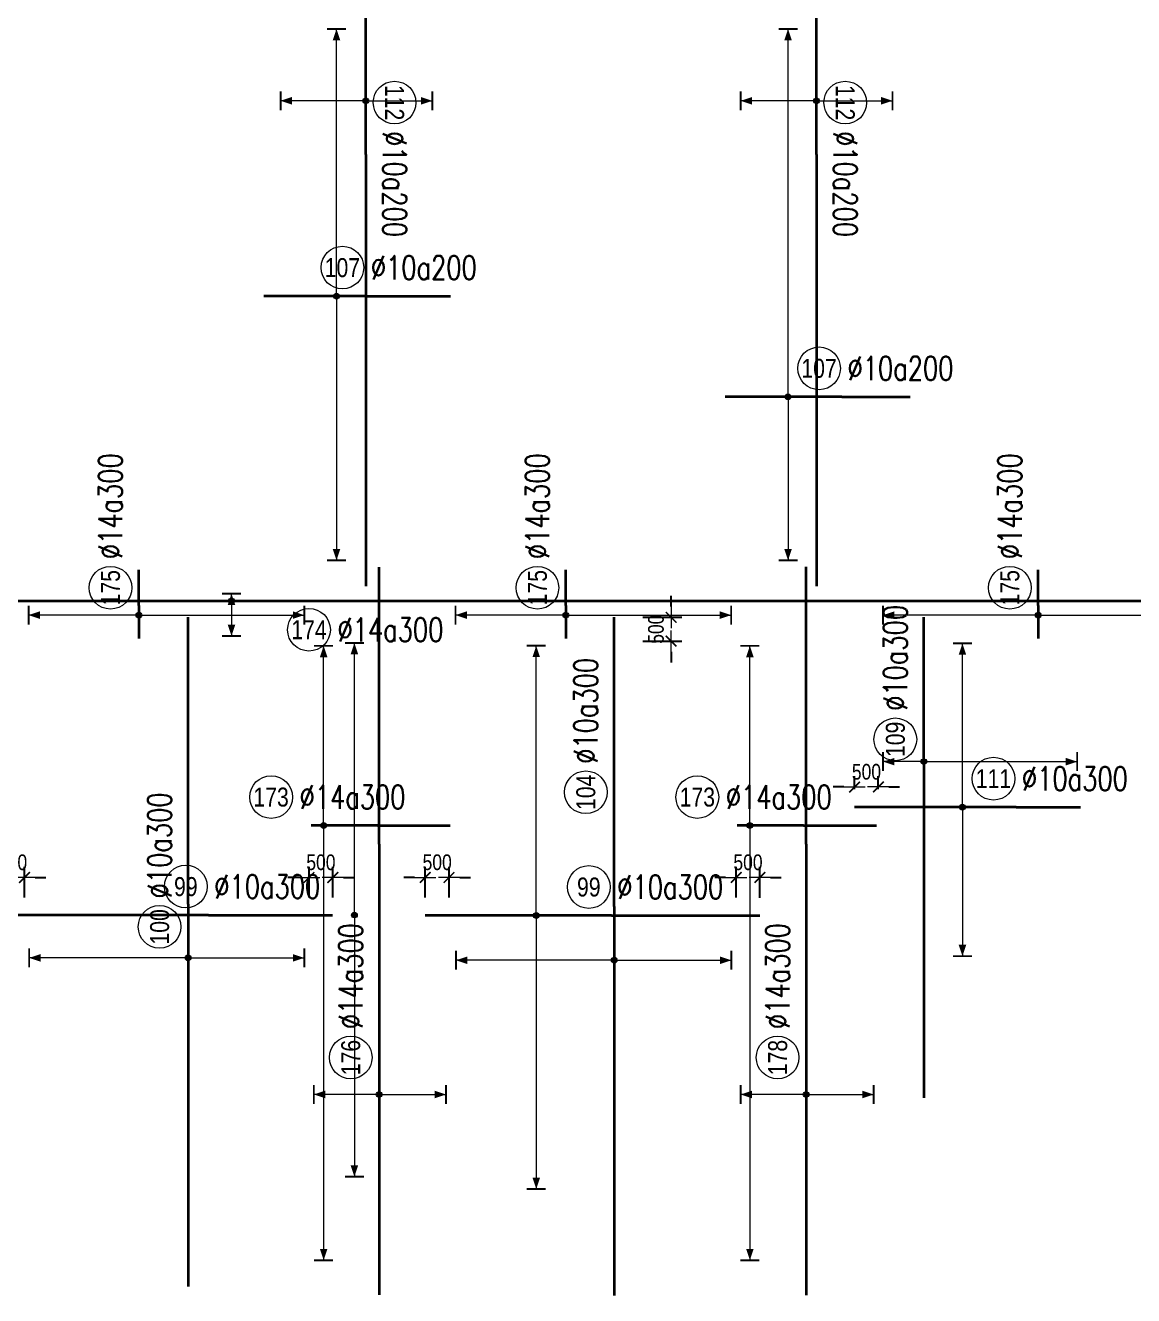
# Model space of a CAD drawing. Header units: millimetres. Extents: x -211477 to 1328726, y -15421 to 98394.
# Drawn here: x 297220 to 320582, y 36905 to 63675 of the extents above; entities that cross this region are included whole.
import ezdxf
from ezdxf.enums import TextEntityAlignment as Align

# ---------------------------------------------------------------- set-up
doc = ezdxf.new("R2010")
doc.units = ezdxf.units.MM
doc.header["$MEASUREMENT"] = 0
for name, color, linetype, lineweight in [('NDC_S_DIM', 1, 'Continuous', 9), ('NDC_S_REBAR', 4, 'Continuous', 35), ('NDC_S_VN TEXT', 7, 'Continuous', 20)]:
    doc.layers.add(name, color=color, linetype=linetype, lineweight=lineweight)
doc.styles.add('ARIAL', font='arial.ttf', dxfattribs={"width": 0.8})
doc.styles.add('NDC_ROMANS', font='romans.shx', dxfattribs={"width": 0.8})
doc.dimstyles.new('NDC_dim_150', dxfattribs={"dimscale": 150, "dimtxt": 2.2, "dimasz": 1.5, "dimexe": 1.5, "dimexo": 2.5, "dimgap": 1, "dimtad": 1, "dimdec": 0, "dimzin": 0, "dimdsep": 46, "dimtxsty": 'ARIAL', "dimblk": 'DIMMARK', "dimcen": 0.09, "dimdle": 1.2, "dimclrd": 1, "dimclre": 1, "dimclrt": 3, "dimadec": 0, "dimazin": 0, "dimtfac": 1, "dimtdec": 0, "dimtix": 1, "dimtofl": 0, "dimtmove": 0, "dimatfit": 3, "dimfxl": 4, "dimfxlon": 1, "dimtolj": 1, "dimtzin": 0, "dimarcsym": 0})

# ---------------------------------------------------------------- blocks, each defined once
blk = doc.blocks.new('DIMMARK')
at = {"layer": 'NDC_S_DIM', "color": 1}
blk.add_line((-1.5, 0), (1, 0), dxfattribs=at)
at = {"layer": 'NDC_S_DIM', "color": 2, "const_width": 0.15}
blk.add_lwpolyline([(-0.5, -0.5), (0.5, 0.5)], dxfattribs=at)
blk = doc.blocks.new('*D442')
at = {"layer": 'NDC_S_DIM', "color": 1, "lineweight": -2, "transparency": 16777216}
for p, q in [((312203, 45292), (312203, 45943)), ((312703, 45291), (312703, 45943)), ((311978, 45718), (311753, 45718)), ((312928, 45718), (313153, 45718))]:
    blk.add_line(p, q, dxfattribs=at)
at = {"layer": 'NDC_S_DIM', "color": 1, "lineweight": -2, "transparency": 16777216, "xscale": 225, "yscale": 225, "zscale": 225}
blk.add_blockref('DIMMARK', (312203, 45718), dxfattribs=at)
at = {"layer": 'NDC_S_DIM', "color": 1, "lineweight": -2, "transparency": 16777216, "xscale": 225, "yscale": 225, "zscale": 225, "rotation": 180}
blk.add_blockref('DIMMARK', (312703, 45718), dxfattribs=at)
at = {"layer": 'NDC_S_DIM', "color": 3, "transparency": 16777216, "insert": (312453, 46036), "char_height": 330, "attachment_point": 5, "style": 'ARIAL'}
blk.add_mtext('\\A1;500', dxfattribs=at)
blk = doc.blocks.new('*D443')
at = {"layer": 'NDC_S_DIM', "color": 1, "lineweight": -2, "transparency": 16777216}
for p, q in [((305651, 45292), (305651, 45943)), ((306151, 45292), (306151, 45943)), ((305426, 45718), (305201, 45718)), ((306376, 45718), (306601, 45718))]:
    blk.add_line(p, q, dxfattribs=at)
at = {"layer": 'NDC_S_DIM', "color": 1, "lineweight": -2, "transparency": 16777216, "xscale": 225, "yscale": 225, "zscale": 225}
blk.add_blockref('DIMMARK', (305651, 45718), dxfattribs=at)
at = {"layer": 'NDC_S_DIM', "color": 1, "lineweight": -2, "transparency": 16777216, "xscale": 225, "yscale": 225, "zscale": 225, "rotation": 180}
blk.add_blockref('DIMMARK', (306151, 45718), dxfattribs=at)
at = {"layer": 'NDC_S_DIM', "color": 3, "transparency": 16777216, "insert": (305901, 46036), "char_height": 330, "attachment_point": 5, "style": 'ARIAL'}
blk.add_mtext('\\A1;500', dxfattribs=at)
blk = doc.blocks.new('*D444')
at = {"layer": 'NDC_S_DIM', "color": 1, "lineweight": -2, "transparency": 16777216}
for p, q in [((303200, 45292), (303200, 45943)), ((303700, 45292), (303700, 45943)), ((302975, 45718), (302750, 45718)), ((303925, 45718), (304150, 45718))]:
    blk.add_line(p, q, dxfattribs=at)
at = {"layer": 'NDC_S_DIM', "color": 1, "lineweight": -2, "transparency": 16777216, "xscale": 225, "yscale": 225, "zscale": 225}
blk.add_blockref('DIMMARK', (303200, 45718), dxfattribs=at)
at = {"layer": 'NDC_S_DIM', "color": 1, "lineweight": -2, "transparency": 16777216, "xscale": 225, "yscale": 225, "zscale": 225, "rotation": 180}
blk.add_blockref('DIMMARK', (303700, 45718), dxfattribs=at)
at = {"layer": 'NDC_S_DIM', "color": 3, "transparency": 16777216, "insert": (303450, 46036), "char_height": 330, "attachment_point": 5, "style": 'ARIAL'}
blk.add_mtext('\\A1;500', dxfattribs=at)
blk = doc.blocks.new('*D445')
at = {"layer": 'NDC_S_DIM', "color": 1, "lineweight": -2, "transparency": 16777216}
for p, q in [((296700, 45292), (296700, 45943)), ((297200, 45292), (297200, 45943)), ((296475, 45718), (296250, 45718)), ((297425, 45718), (297650, 45718))]:
    blk.add_line(p, q, dxfattribs=at)
at = {"layer": 'NDC_S_DIM', "color": 1, "lineweight": -2, "transparency": 16777216, "xscale": 225, "yscale": 225, "zscale": 225}
blk.add_blockref('DIMMARK', (296700, 45718), dxfattribs=at)
at = {"layer": 'NDC_S_DIM', "color": 1, "lineweight": -2, "transparency": 16777216, "xscale": 225, "yscale": 225, "zscale": 225, "rotation": 180}
blk.add_blockref('DIMMARK', (297200, 45718), dxfattribs=at)
at = {"layer": 'NDC_S_DIM', "color": 3, "transparency": 16777216, "insert": (296950, 46036), "char_height": 330, "attachment_point": 5, "style": 'ARIAL'}
blk.add_mtext('\\A1;500', dxfattribs=at)
blk = doc.blocks.new('*D450')
at = {"layer": 'NDC_S_DIM', "color": 1, "lineweight": -2, "transparency": 16777216}
for p, q in [((310833, 51425), (310833, 51650)), ((310233, 51200), (311058, 51200)), ((310233, 50700), (311058, 50700)), ((310833, 50475), (310833, 50250))]:
    blk.add_line(p, q, dxfattribs=at)
at = {"layer": 'NDC_S_DIM', "color": 1, "lineweight": -2, "transparency": 16777216, "xscale": 225, "yscale": 225, "zscale": 225}
for p, rotation in [((310833, 51200), 270), ((310833, 50700), 90)]:
    blk.add_blockref('DIMMARK', p, dxfattribs=dict(at, rotation=rotation))
at = {"layer": 'NDC_S_DIM', "color": 3, "transparency": 16777216, "insert": (310514, 50950), "char_height": 330, "attachment_point": 5, "rotation": 90, "style": 'ARIAL'}
blk.add_mtext('\\A1;500', dxfattribs=at)
blk = doc.blocks.new('*U493')
h = blk.add_hatch(color=6)
edge = h.paths.add_edge_path()
edge.add_arc((15.38, 0), 0.3, 0, 360)
at = {"layer": 'NDC_S_DIM', "color": 8}
for q in [(15.38, 28.67), (15.38, -27.57)]:
    blk.add_line((15.38, 0), q, dxfattribs=at)
for points in [[(14.38, 28.67, 0.2, 0.2, 0), (16.38, 28.67, 0, 0, 0)], [(14.38, -27.57, 0.2, 0.2, 0), (16.38, -27.57, 0, 0, 0)]]:
    blk.add_lwpolyline(points, format="xyseb", dxfattribs=at)
at = {"layer": 'NDC_S_DIM'}
blk.add_circle((-2.39, 3), 2.25, dxfattribs=at)
at = {"layer": 'NDC_S_DIM', "color": 6}
blk.add_circle((15.38, 0), 0.3, dxfattribs=at)
at = {"layer": 'NDC_S_DIM', "color": 8}
for points in [[(14.98, 27.47), (15.38, 28.67), (15.78, 27.47)], [(14.98, -26.37), (15.38, -27.57), (15.78, -26.37)]]:
    blk.add_solid(points, dxfattribs=at)
at = {"layer": 'NDC_S_REBAR'}
for p, q in [((-18.47, 0), (-21.9, 0)), ((0, 0), (-18.47, 0)), ((-18.47, 0), (-18.47, 0)), ((0, 0), (13.08, 0)), ((13.08, 0), (13.08, 0)), ((13.08, 0), (13.08, 0))]:
    blk.add_line(p, q, dxfattribs=at)
at = {"layer": 'NDC_S_VN TEXT', "color": 3, "style": 'NDC_ROMANS', "width": 0.75}
blk.add_attdef('DKT', (0.61, 1.75), '', height=2.5, dxfattribs=at)
at = {"layer": 'NDC_S_VN TEXT', "style": 'ARIAL', "width": 0.8}
blk.add_attdef('KHT', text='', height=2, dxfattribs=at).set_placement((-2.39, 3), align=Align.MIDDLE_CENTER)
blk = doc.blocks.new('*U492')
h = blk.add_hatch(color=6)
edge = h.paths.add_edge_path()
edge.add_arc((-7.93, 0), 0.3, 0, 360)
at = {"layer": 'NDC_S_DIM', "color": 8}
for q in [(-7.93, 28.42), (-7.93, -28.83)]:
    blk.add_line((-7.93, 0), q, dxfattribs=at)
for points in [[(-8.93, 28.42, 0.2, 0.2, 0), (-6.93, 28.42, 0, 0, 0)], [(-8.93, -28.83, 0.2, 0.2, 0), (-6.93, -28.83, 0, 0, 0)]]:
    blk.add_lwpolyline(points, format="xyseb", dxfattribs=at)
at = {"layer": 'NDC_S_DIM'}
blk.add_circle((-2.39, 3), 2.25, dxfattribs=at)
at = {"layer": 'NDC_S_DIM', "color": 6}
blk.add_circle((-7.93, 0), 0.3, dxfattribs=at)
at = {"layer": 'NDC_S_DIM', "color": 8}
for points in [[(-8.33, 27.22), (-7.93, 28.42), (-7.53, 27.22)], [(-8.33, -27.63), (-7.93, -28.83), (-7.53, -27.63)]]:
    blk.add_solid(points, dxfattribs=at)
at = {"layer": 'NDC_S_REBAR'}
for p, q in [((0, 0), (-18.49, 0)), ((-18.49, 0), (-18.49, 0)), ((0, 0), (15.64, 0)), ((15.64, 0), (15.64, 0)), ((-18.49, 0), (-19.65, 0)), ((15.64, 0), (15.64, 0))]:
    blk.add_line(p, q, dxfattribs=at)
at = {"layer": 'NDC_S_VN TEXT', "color": 3, "style": 'NDC_ROMANS', "width": 0.75}
blk.add_attdef('DKT', (0.61, 1.75), '', height=2.5, dxfattribs=at)
at = {"layer": 'NDC_S_VN TEXT', "style": 'ARIAL', "width": 0.8}
blk.add_attdef('KHT', text='', height=2, dxfattribs=at).set_placement((-2.39, 3), align=Align.MIDDLE_CENTER)
blk = doc.blocks.new('*U502')
h = blk.add_hatch(color=6)
edge = h.paths.add_edge_path()
edge.add_arc((-5.66, 0), 0.3, 0, 360)
at = {"layer": 'NDC_S_DIM', "color": 8}
for q in [(-5.66, 18.94), (-5.66, -45.81)]:
    blk.add_line((-5.66, 0), q, dxfattribs=at)
for points in [[(-6.66, 18.94, 0.2, 0.2, 0), (-4.66, 18.94, 0, 0, 0)], [(-6.66, -45.81, 0.2, 0.2, 0), (-4.66, -45.81, 0, 0, 0)]]:
    blk.add_lwpolyline(points, format="xyseb", dxfattribs=at)
at = {"layer": 'NDC_S_DIM'}
blk.add_circle((-11.2, 3), 2.25, dxfattribs=at)
at = {"layer": 'NDC_S_DIM', "color": 6}
blk.add_circle((-5.66, 0), 0.3, dxfattribs=at)
at = {"layer": 'NDC_S_DIM', "color": 8}
for points in [[(-6.06, 17.74), (-5.66, 18.94), (-5.26, 17.74)], [(-6.06, -44.61), (-5.66, -45.81), (-5.26, -44.61)]]:
    blk.add_solid(points, dxfattribs=at)
at = {"layer": 'NDC_S_REBAR'}
for p, q in [((0, 0), (-6.99, 0)), ((-6.99, 0), (-6.99, 0)), ((0, 0), (7.67, 0)), ((7.67, 0), (7.67, 0)), ((7.67, 0), (7.67, 0)), ((-6.99, 0), (-6.99, 0))]:
    blk.add_line(p, q, dxfattribs=at)
at = {"layer": 'NDC_S_VN TEXT', "color": 3, "style": 'NDC_ROMANS', "width": 0.75}
blk.add_attdef('DKT', (-8.2, 1.75), '', height=2.5, dxfattribs=at)
at = {"layer": 'NDC_S_VN TEXT', "style": 'ARIAL', "width": 0.8}
blk.add_attdef('KHT', text='', height=2, dxfattribs=at).set_placement((-11.2, 3), align=Align.MIDDLE_CENTER)
blk = doc.blocks.new('*U484')
h = blk.add_hatch(color=6)
edge = h.paths.add_edge_path()
edge.add_arc((-5.66, 0), 0.3, 0, 360)
at = {"layer": 'NDC_S_DIM', "color": 8}
for q in [(-5.66, 16.75), (-5.66, -12.25)]:
    blk.add_line((-5.66, 0), q, dxfattribs=at)
for points in [[(-6.66, 16.75, 0.2, 0.2, 0), (-4.66, 16.75, 0, 0, 0)], [(-6.66, -12.25, 0.2, 0.2, 0), (-4.66, -12.25, 0, 0, 0)]]:
    blk.add_lwpolyline(points, format="xyseb", dxfattribs=at)
at = {"layer": 'NDC_S_DIM'}
blk.add_circle((-2.39, 3), 2.25, dxfattribs=at)
at = {"layer": 'NDC_S_DIM', "color": 6}
blk.add_circle((-5.66, 0), 0.3, dxfattribs=at)
at = {"layer": 'NDC_S_DIM', "color": 8}
for points in [[(-6.06, 15.55), (-5.66, 16.75), (-5.26, 15.55)], [(-6.06, -11.05), (-5.66, -12.25), (-5.26, -11.05)]]:
    blk.add_solid(points, dxfattribs=at)
at = {"layer": 'NDC_S_REBAR'}
for p, q in [((0, 0), (-40.3, 0)), ((-40.3, 0), (-40.3, 0)), ((0, 0), (30.23, 0)), ((30.23, 0), (30.23, 0)), ((30.23, 0), (30.23, 0)), ((-40.3, 0), (-40.3, 0))]:
    blk.add_line(p, q, dxfattribs=at)
at = {"layer": 'NDC_S_VN TEXT', "color": 3, "style": 'NDC_ROMANS', "width": 0.75}
blk.add_attdef('DKT', (0.61, 1.75), '', height=2.5, dxfattribs=at)
at = {"layer": 'NDC_S_VN TEXT', "style": 'ARIAL', "width": 0.8}
blk.add_attdef('KHT', text='', height=2, dxfattribs=at).set_placement((-2.39, 3), align=Align.MIDDLE_CENTER)
blk = doc.blocks.new('*U483')
h = blk.add_hatch(color=6)
edge = h.paths.add_edge_path()
edge.add_arc((-5.66, 0), 0.3, 0, 360)
at = {"layer": 'NDC_S_DIM', "color": 8}
for q in [(-5.66, 16.67), (-5.66, -12.33)]:
    blk.add_line((-5.66, 0), q, dxfattribs=at)
for points in [[(-6.66, 16.67, 0.2, 0.2, 0), (-4.66, 16.67, 0, 0, 0)], [(-6.66, -12.33, 0.2, 0.2, 0), (-4.66, -12.33, 0, 0, 0)]]:
    blk.add_lwpolyline(points, format="xyseb", dxfattribs=at)
at = {"layer": 'NDC_S_DIM'}
blk.add_circle((12.04, 3), 2.25, dxfattribs=at)
at = {"layer": 'NDC_S_DIM', "color": 6}
blk.add_circle((-5.66, 0), 0.3, dxfattribs=at)
at = {"layer": 'NDC_S_DIM', "color": 8}
for points in [[(-6.06, 15.47), (-5.66, 16.67), (-5.26, 15.47)], [(-6.06, -11.13), (-5.66, -12.33), (-5.26, -11.13)]]:
    blk.add_solid(points, dxfattribs=at)
at = {"layer": 'NDC_S_REBAR'}
for p, q in [((0, 0), (-41, 0)), ((-41, 0), (-41, 0)), ((0, 0), (30.48, 0)), ((30.48, 0), (30.48, 0)), ((30.48, 0), (30.48, 0)), ((-41, 0), (-41, 0))]:
    blk.add_line(p, q, dxfattribs=at)
at = {"layer": 'NDC_S_VN TEXT', "color": 3, "style": 'NDC_ROMANS', "width": 0.75}
blk.add_attdef('DKT', (15.04, 1.75), '', height=2.5, dxfattribs=at)
at = {"layer": 'NDC_S_VN TEXT', "style": 'ARIAL', "width": 0.8}
blk.add_attdef('KHT', text='', height=2, dxfattribs=at).set_placement((12.04, 3), align=Align.MIDDLE_CENTER)
blk = doc.blocks.new('*U477')
h = blk.add_hatch(color=6)
edge = h.paths.add_edge_path()
edge.add_arc((-26.39, 0), 0.3, 0, 360)
at = {"layer": 'NDC_S_DIM', "color": 8}
for q in [(-26.39, 6.89), (-26.39, -7.05)]:
    blk.add_line((-26.39, 0), q, dxfattribs=at)
for points in [[(-27.39, 6.89, 0.2, 0.2, 0), (-25.39, 6.89, 0, 0, 0)], [(-27.39, -7.05, 0.2, 0.2, 0), (-25.39, -7.05, 0, 0, 0)]]:
    blk.add_lwpolyline(points, format="xyseb", dxfattribs=at)
at = {"layer": 'NDC_S_DIM'}
blk.add_circle((-22.5, 3), 2.25, dxfattribs=at)
at = {"layer": 'NDC_S_DIM', "color": 6}
blk.add_circle((-26.39, 0), 0.3, dxfattribs=at)
at = {"layer": 'NDC_S_DIM', "color": 8}
for points in [[(-26.79, 5.69), (-26.39, 6.89), (-25.99, 5.69)], [(-26.79, -5.85), (-26.39, -7.05), (-25.99, -5.85)]]:
    blk.add_solid(points, dxfattribs=at)
at = {"layer": 'NDC_S_REBAR'}
for p, q in [((0, 0), (-47.51, 0)), ((-47.51, 0), (-47.51, 0)), ((0, 0), (29.16, 0)), ((29.16, 0), (29.16, 0)), ((29.16, 0), (29.16, 0)), ((-47.51, 0), (-47.51, 0))]:
    blk.add_line(p, q, dxfattribs=at)
at = {"layer": 'NDC_S_VN TEXT', "color": 3, "style": 'NDC_ROMANS', "width": 0.75}
blk.add_attdef('DKT', (-19.5, 1.75), '', height=2.5, dxfattribs=at)
at = {"layer": 'NDC_S_VN TEXT', "style": 'ARIAL', "width": 0.8}
blk.add_attdef('KHT', text='', height=2, dxfattribs=at).set_placement((-22.5, 3), align=Align.MIDDLE_CENTER)
blk = doc.blocks.new('*U476')
h = blk.add_hatch(color=6)
edge = h.paths.add_edge_path()
edge.add_arc((-26.39, 0), 0.3, 0, 360)
at = {"layer": 'NDC_S_DIM', "color": 8}
for q in [(-26.39, 6.89), (-26.39, -7.11)]:
    blk.add_line((-26.39, 0), q, dxfattribs=at)
for points in [[(-27.39, 6.89, 0.2, 0.2, 0), (-25.39, 6.89, 0, 0, 0)], [(-27.39, -7.11, 0.2, 0.2, 0), (-25.39, -7.11, 0, 0, 0)]]:
    blk.add_lwpolyline(points, format="xyseb", dxfattribs=at)
at = {"layer": 'NDC_S_DIM'}
blk.add_circle((-22.5, 3), 2.25, dxfattribs=at)
at = {"layer": 'NDC_S_DIM', "color": 6}
blk.add_circle((-26.39, 0), 0.3, dxfattribs=at)
at = {"layer": 'NDC_S_DIM', "color": 8}
for points in [[(-26.79, 5.69), (-26.39, 6.89), (-25.99, 5.69)], [(-26.79, -5.91), (-26.39, -7.11), (-25.99, -5.91)]]:
    blk.add_solid(points, dxfattribs=at)
at = {"layer": 'NDC_S_REBAR'}
for p, q in [((0, 0), (-47.54, 0)), ((-47.54, 0), (-47.54, 0)), ((0, 0), (29.21, 0)), ((29.21, 0), (29.21, 0)), ((29.21, 0), (29.21, 0)), ((-47.54, 0), (-47.54, 0))]:
    blk.add_line(p, q, dxfattribs=at)
at = {"layer": 'NDC_S_VN TEXT', "color": 3, "style": 'NDC_ROMANS', "width": 0.75}
blk.add_attdef('DKT', (-19.5, 1.75), '', height=2.5, dxfattribs=at)
at = {"layer": 'NDC_S_VN TEXT', "style": 'ARIAL', "width": 0.8}
blk.add_attdef('KHT', text='', height=2, dxfattribs=at).set_placement((-22.5, 3), align=Align.MIDDLE_CENTER)
blk = doc.blocks.new('*U506')
h = blk.add_hatch(color=6)
edge = h.paths.add_edge_path()
edge.add_arc((-1.02, 0), 0.3, 0, 360)
at = {"layer": 'NDC_S_DIM', "color": 8}
for q in [(-1.02, 11.63), (-1.02, -17.43)]:
    blk.add_line((-1.02, 0), q, dxfattribs=at)
for points in [[(-2.02, 11.63, 0.2, 0.2, 0), (-0.02, 11.63, 0, 0, 0)], [(-2.02, -17.43, 0.2, 0.2, 0), (-0.02, -17.43, 0, 0, 0)]]:
    blk.add_lwpolyline(points, format="xyseb", dxfattribs=at)
at = {"layer": 'NDC_S_DIM'}
blk.add_circle((1.87, 3), 2.25, dxfattribs=at)
at = {"layer": 'NDC_S_DIM', "color": 6}
blk.add_circle((-1.02, 0), 0.3, dxfattribs=at)
at = {"layer": 'NDC_S_DIM', "color": 8}
for points in [[(-1.42, 10.43), (-1.02, 11.63), (-0.62, 10.43)], [(-1.42, -16.23), (-1.02, -17.43), (-0.62, -16.23)]]:
    blk.add_solid(points, dxfattribs=at)
at = {"layer": 'NDC_S_REBAR'}
for p, q in [((0, 0), (-3.5, 0)), ((-3.5, 0), (-3.5, 0)), ((0, 0), (3.75, 0)), ((3.75, 0), (3.75, 0)), ((3.75, 0), (3.75, 0)), ((-3.5, 0), (-3.5, 0))]:
    blk.add_line(p, q, dxfattribs=at)
at = {"layer": 'NDC_S_VN TEXT', "color": 3, "style": 'NDC_ROMANS', "width": 0.75}
blk.add_attdef('DKT', (4.87, 1.75), '', height=2.5, dxfattribs=at)
at = {"layer": 'NDC_S_VN TEXT', "style": 'ARIAL', "width": 0.8}
blk.add_attdef('KHT', text='', height=2, dxfattribs=at).set_placement((1.87, 3), align=Align.MIDDLE_CENTER)
blk = doc.blocks.new('*U467')
h = blk.add_hatch(color=6)
edge = h.paths.add_edge_path()
edge.add_arc((27.07, 0), 0.3, 0, 360)
at = {"layer": 'NDC_S_DIM', "color": 8}
for q in [(27.07, 0.77), (27.07, -3.7)]:
    blk.add_line((27.07, 0), q, dxfattribs=at)
for points in [[(26.07, 0.77, 0.2, 0.2, 0), (28.07, 0.77, 0, 0, 0)], [(26.07, -3.7, 0.2, 0.2, 0), (28.07, -3.7, 0, 0, 0)]]:
    blk.add_lwpolyline(points, format="xyseb", dxfattribs=at)
at = {"layer": 'NDC_S_DIM', "color": 6}
blk.add_circle((27.07, 0), 0.3, dxfattribs=at)
at = {"layer": 'NDC_S_DIM'}
blk.add_circle((35.24, -3.03), 2.25, dxfattribs=at)
at = {"layer": 'NDC_S_DIM', "color": 8}
for points in [[(26.67, -0.43), (27.07, 0.77), (27.47, -0.43)], [(26.67, -2.5), (27.07, -3.7), (27.47, -2.5)]]:
    blk.add_solid(points, dxfattribs=at)
at = {"layer": 'NDC_S_REBAR'}
blk.add_line((0, 0), (189.1, 0), dxfattribs=at)
at = {"layer": 'NDC_S_VN TEXT', "style": 'ARIAL', "width": 0.8}
blk.add_attdef('KHT', text='', height=2, dxfattribs=at).set_placement((35.24, -3.03), align=Align.MIDDLE_CENTER)
at = {"layer": 'NDC_S_VN TEXT', "color": 3, "style": 'NDC_ROMANS', "width": 0.75}
blk.add_attdef('DKT', (38.24, -4.28), '', height=2.5, dxfattribs=at)
blk = doc.blocks.new('*U466')
h = blk.add_hatch(color=6)
edge = h.paths.add_edge_path()
edge.add_arc((-3.01, 0), 0.3, 0, 360)
at = {"layer": 'NDC_S_DIM', "color": 8}
for q in [(-3.01, 28.15), (-3.01, -27.85)]:
    blk.add_line((-3.01, 0), q, dxfattribs=at)
for points in [[(-4.01, 28.15, 0.2, 0.2, 0), (-2.01, 28.15, 0, 0, 0)], [(-4.01, -27.85, 0.2, 0.2, 0), (-2.01, -27.85, 0, 0, 0)]]:
    blk.add_lwpolyline(points, format="xyseb", dxfattribs=at)
at = {"layer": 'NDC_S_DIM'}
blk.add_circle((-2.39, 3), 2.25, dxfattribs=at)
at = {"layer": 'NDC_S_DIM', "color": 6}
blk.add_circle((-3.01, 0), 0.3, dxfattribs=at)
at = {"layer": 'NDC_S_DIM', "color": 8}
for points in [[(-3.41, 26.95), (-3.01, 28.15), (-2.61, 26.95)], [(-3.41, -26.65), (-3.01, -27.85), (-2.61, -26.65)]]:
    blk.add_solid(points, dxfattribs=at)
at = {"layer": 'NDC_S_REBAR'}
for p, q in [((0, 0), (-8.96, 0)), ((-8.96, 0), (-8.96, 0)), ((0, 0), (8.99, 0)), ((8.99, 0), (8.99, 0)), ((8.99, 0), (8.99, 0)), ((-8.96, 0), (-10.66, 0))]:
    blk.add_line(p, q, dxfattribs=at)
at = {"layer": 'NDC_S_VN TEXT', "color": 3, "style": 'NDC_ROMANS', "width": 0.75}
blk.add_attdef('DKT', (0.61, 1.75), '', height=2.5, dxfattribs=at)
at = {"layer": 'NDC_S_VN TEXT', "style": 'ARIAL', "width": 0.8}
blk.add_attdef('KHT', text='', height=2, dxfattribs=at).set_placement((-2.39, 3), align=Align.MIDDLE_CENTER)
blk = doc.blocks.new('*U465')
h = blk.add_hatch(color=6)
edge = h.paths.add_edge_path()
edge.add_arc((-5.66, 0), 0.3, 0, 360)
at = {"layer": 'NDC_S_DIM', "color": 8}
for q in [(-5.66, 38.76), (-5.66, -17.24)]:
    blk.add_line((-5.66, 0), q, dxfattribs=at)
for points in [[(-6.66, 38.76, 0.2, 0.2, 0), (-4.66, 38.76, 0, 0, 0)], [(-6.66, -17.24, 0.2, 0.2, 0), (-4.66, -17.24, 0, 0, 0)]]:
    blk.add_lwpolyline(points, format="xyseb", dxfattribs=at)
at = {"layer": 'NDC_S_DIM'}
blk.add_circle((-2.39, 3), 2.25, dxfattribs=at)
at = {"layer": 'NDC_S_DIM', "color": 6}
blk.add_circle((-5.66, 0), 0.3, dxfattribs=at)
at = {"layer": 'NDC_S_DIM', "color": 8}
for points in [[(-6.06, 37.56), (-5.66, 38.76), (-5.26, 37.56)], [(-6.06, -16.04), (-5.66, -17.24), (-5.26, -16.04)]]:
    blk.add_solid(points, dxfattribs=at)
at = {"layer": 'NDC_S_REBAR'}
for p, q in [((0, 0), (-11.15, 0)), ((-11.15, 0), (-11.15, 0)), ((0, 0), (7.23, 0)), ((7.23, 0), (7.23, 0)), ((7.23, 0), (7.23, 0)), ((-11.15, 0), (-12.3, 0))]:
    blk.add_line(p, q, dxfattribs=at)
at = {"layer": 'NDC_S_VN TEXT', "color": 3, "style": 'NDC_ROMANS', "width": 0.75}
blk.add_attdef('DKT', (0.61, 1.75), '', height=2.5, dxfattribs=at)
at = {"layer": 'NDC_S_VN TEXT', "style": 'ARIAL', "width": 0.8}
blk.add_attdef('KHT', text='', height=2, dxfattribs=at).set_placement((-2.39, 3), align=Align.MIDDLE_CENTER)
blk = doc.blocks.new('*U503')
h = blk.add_hatch(color=6)
edge = h.paths.add_edge_path()
edge.add_arc((-5.66, 0), 0.3, 0, 360)
at = {"layer": 'NDC_S_DIM', "color": 8}
for q in [(-5.66, 7.01), (-5.66, -8.99)]:
    blk.add_line((-5.66, 0), q, dxfattribs=at)
for points in [[(-6.66, 7.01, 0.2, 0.2, 0), (-4.66, 7.01, 0, 0, 0)], [(-6.66, -8.99, 0.2, 0.2, 0), (-4.66, -8.99, 0, 0, 0)]]:
    blk.add_lwpolyline(points, format="xyseb", dxfattribs=at)
at = {"layer": 'NDC_S_DIM'}
blk.add_circle((-5.47, 3.03), 2.25, dxfattribs=at)
at = {"layer": 'NDC_S_DIM', "color": 6}
blk.add_circle((-5.66, 0), 0.3, dxfattribs=at)
at = {"layer": 'NDC_S_DIM', "color": 8}
for points in [[(-6.06, 5.81), (-5.66, 7.01), (-5.26, 5.81)], [(-6.06, -7.79), (-5.66, -8.99), (-5.26, -7.79)]]:
    blk.add_solid(points, dxfattribs=at)
at = {"layer": 'NDC_S_REBAR'}
for p, q in [((0, 0), (-16.08, 0)), ((-16.08, 0), (-16.08, 0)), ((0, 0), (45.49, 0)), ((45.49, 0), (45.49, 0)), ((45.49, 0), (45.49, 0)), ((-16.08, 0), (-16.08, 0))]:
    blk.add_line(p, q, dxfattribs=at)
at = {"layer": 'NDC_S_VN TEXT', "style": 'ARIAL', "width": 0.8}
blk.add_attdef('KHT', text='', height=2, dxfattribs=at).set_placement((-5.47, 3.03), align=Align.MIDDLE_CENTER)
at = {"layer": 'NDC_S_VN TEXT', "color": 3, "style": 'NDC_ROMANS', "width": 0.75}
blk.add_attdef('DKT', (-2.47, 1.78), '', height=2.5, dxfattribs=at)
blk = doc.blocks.new('*U461')
h = blk.add_hatch(color=6)
edge = h.paths.add_edge_path()
edge.add_arc((0, 0), 0.3, 0, 360)
at = {"layer": 'NDC_S_DIM', "color": 8}
for q in [(0, 4.29), (0, -16.17)]:
    blk.add_line((0, 0), q, dxfattribs=at)
for points in [[(-1, 4.29, 0.2, 0.2, 0), (1, 4.29, 0, 0, 0)], [(-1, -16.17, 0.2, 0.2, 0), (1, -16.17, 0, 0, 0)]]:
    blk.add_lwpolyline(points, format="xyseb", dxfattribs=at)
at = {"layer": 'NDC_S_DIM'}
blk.add_circle((2.35, 3), 2.25, dxfattribs=at)
at = {"layer": 'NDC_S_DIM', "color": 6}
blk.add_circle((0, 0), 0.3, dxfattribs=at)
at = {"layer": 'NDC_S_DIM', "color": 8}
for points in [[(-0.4, 3.09), (0, 4.29), (0.4, 3.09)], [(-0.4, -14.97), (0, -16.17), (0.4, -14.97)]]:
    blk.add_solid(points, dxfattribs=at)
at = {"layer": 'NDC_S_REBAR'}
for p, q in [((0, 0), (-33.84, 0)), ((-33.84, 0), (-33.84, 0)), ((0, 0), (15.21, 0)), ((15.21, 0), (15.21, 0)), ((15.21, 0), (15.21, 0)), ((-33.84, 0), (-35.41, 0))]:
    blk.add_line(p, q, dxfattribs=at)
at = {"layer": 'NDC_S_VN TEXT', "color": 3, "style": 'NDC_ROMANS', "width": 0.75}
blk.add_attdef('DKT', (5.35, 1.75), '', height=2.5, dxfattribs=at)
at = {"layer": 'NDC_S_VN TEXT', "style": 'ARIAL', "width": 0.8}
blk.add_attdef('KHT', text='', height=2, dxfattribs=at).set_placement((2.35, 3), align=Align.MIDDLE_CENTER)
blk = doc.blocks.new('*U460')
h = blk.add_hatch(color=6)
edge = h.paths.add_edge_path()
edge.add_arc((-5.66, 0), 0.3, 0, 360)
at = {"layer": 'NDC_S_DIM', "color": 8}
for q in [(-5.66, 17.25), (-5.66, -15.7)]:
    blk.add_line((-5.66, 0), q, dxfattribs=at)
for points in [[(-6.66, 17.25, 0.2, 0.2, 0), (-4.66, 17.25, 0, 0, 0)], [(-6.66, -15.7, 0.2, 0.2, 0), (-4.66, -15.7, 0, 0, 0)]]:
    blk.add_lwpolyline(points, format="xyseb", dxfattribs=at)
at = {"layer": 'NDC_S_DIM'}
blk.add_circle((-2.39, 3), 2.25, dxfattribs=at)
at = {"layer": 'NDC_S_DIM', "color": 6}
blk.add_circle((-5.66, 0), 0.3, dxfattribs=at)
at = {"layer": 'NDC_S_DIM', "color": 8}
for points in [[(-6.06, 16.05), (-5.66, 17.25), (-5.26, 16.05)], [(-6.06, -14.5), (-5.66, -15.7), (-5.26, -14.5)]]:
    blk.add_solid(points, dxfattribs=at)
at = {"layer": 'NDC_S_REBAR'}
for p, q in [((0, 0), (-17.03, 0)), ((-17.03, 0), (-17.03, 0)), ((0, 0), (6.79, 0)), ((6.79, 0), (6.79, 0)), ((6.79, 0), (6.79, 0)), ((-17.03, 0), (-17.03, 0))]:
    blk.add_line(p, q, dxfattribs=at)
at = {"layer": 'NDC_S_VN TEXT', "color": 3, "style": 'NDC_ROMANS', "width": 0.75}
blk.add_attdef('DKT', (0.61, 1.75), '', height=2.5, dxfattribs=at)
at = {"layer": 'NDC_S_VN TEXT', "style": 'ARIAL', "width": 0.8}
blk.add_attdef('KHT', text='', height=2, dxfattribs=at).set_placement((-2.39, 3), align=Align.MIDDLE_CENTER)
blk = doc.blocks.new('*D452')
at = {"layer": 'NDC_S_DIM', "color": 1, "lineweight": -2, "transparency": 16777216}
for p, q in [((314700, 47575), (314700, 47850)), ((315200, 47575), (315200, 47850)), ((314475, 47625), (314250, 47625)), ((315425, 47625), (315650, 47625))]:
    blk.add_line(p, q, dxfattribs=at)
at = {"layer": 'NDC_S_DIM', "color": 1, "lineweight": -2, "transparency": 16777216, "xscale": 225, "yscale": 225, "zscale": 225}
blk.add_blockref('DIMMARK', (314700, 47625), dxfattribs=at)
at = {"layer": 'NDC_S_DIM', "color": 1, "lineweight": -2, "transparency": 16777216, "xscale": 225, "yscale": 225, "zscale": 225, "rotation": 180}
blk.add_blockref('DIMMARK', (315200, 47625), dxfattribs=at)
at = {"layer": 'NDC_S_DIM', "color": 3, "transparency": 16777216, "insert": (314950, 47943), "char_height": 330, "attachment_point": 5, "style": 'ARIAL'}
blk.add_mtext('\\A1;500', dxfattribs=at)
blk = doc.blocks.new('*U457')
h = blk.add_hatch(color=6)
edge = h.paths.add_edge_path()
edge.add_arc((-1.02, 0), 0.3, 0, 360)
at = {"layer": 'NDC_S_DIM', "color": 8}
for q in [(-1.02, 16.36), (-1.02, -72.14)]:
    blk.add_line((-1.02, 0), q, dxfattribs=at)
for points in [[(-2.02, 16.36, 0.2, 0.2, 0), (-0.02, 16.36, 0, 0, 0)], [(-2.02, -72.14, 0.2, 0.2, 0), (-0.02, -72.14, 0, 0, 0)]]:
    blk.add_lwpolyline(points, format="xyseb", dxfattribs=at)
at = {"layer": 'NDC_S_DIM'}
blk.add_circle((1.87, 3), 2.25, dxfattribs=at)
at = {"layer": 'NDC_S_DIM', "color": 6}
blk.add_circle((-1.02, 0), 0.3, dxfattribs=at)
at = {"layer": 'NDC_S_DIM', "color": 8}
for points in [[(-1.42, 15.16), (-1.02, 16.36), (-0.62, 15.16)], [(-1.42, -70.94), (-1.02, -72.14), (-0.62, -70.94)]]:
    blk.add_solid(points, dxfattribs=at)
at = {"layer": 'NDC_S_REBAR'}
for p, q in [((0, 0), (-3.5, 0)), ((-3.5, 0), (-3.5, 0)), ((0, 0), (3.75, 0)), ((3.75, 0), (3.75, 0)), ((3.75, 0), (3.75, 0)), ((-3.5, 0), (-3.5, 0))]:
    blk.add_line(p, q, dxfattribs=at)
at = {"layer": 'NDC_S_VN TEXT', "color": 3, "style": 'NDC_ROMANS', "width": 0.75}
blk.add_attdef('DKT', (4.87, 1.75), '', height=2.5, dxfattribs=at)
at = {"layer": 'NDC_S_VN TEXT', "style": 'ARIAL', "width": 0.8}
blk.add_attdef('KHT', text='', height=2, dxfattribs=at).set_placement((1.87, 3), align=Align.MIDDLE_CENTER)
blk = doc.blocks.new('*U568')
h = blk.add_hatch(color=6)
edge = h.paths.add_edge_path()
edge.add_arc((-5.66, 0), 0.3, 0, 360)
at = {"layer": 'NDC_S_DIM', "color": 8}
for q in [(-5.66, 8.01), (-5.66, -7.99)]:
    blk.add_line((-5.66, 0), q, dxfattribs=at)
for points in [[(-6.66, 8.01, 0.2, 0.2, 0), (-4.66, 8.01, 0, 0, 0)], [(-6.66, -7.99, 0.2, 0.2, 0), (-4.66, -7.99, 0, 0, 0)]]:
    blk.add_lwpolyline(points, format="xyseb", dxfattribs=at)
at = {"layer": 'NDC_S_DIM'}
blk.add_circle((-5.47, 3.03), 2.25, dxfattribs=at)
at = {"layer": 'NDC_S_DIM', "color": 6}
blk.add_circle((-5.66, 0), 0.3, dxfattribs=at)
at = {"layer": 'NDC_S_DIM', "color": 8}
for points in [[(-6.06, 6.81), (-5.66, 8.01), (-5.26, 6.81)], [(-6.06, -6.79), (-5.66, -7.99), (-5.26, -6.79)]]:
    blk.add_solid(points, dxfattribs=at)
at = {"layer": 'NDC_S_REBAR'}
for p, q in [((0, 0), (-16.08, 0)), ((-16.08, 0), (-16.08, 0)), ((0, 0), (45.49, 0)), ((45.49, 0), (45.49, 0)), ((45.49, 0), (45.49, 0)), ((-16.08, 0), (-16.08, 0))]:
    blk.add_line(p, q, dxfattribs=at)
at = {"layer": 'NDC_S_VN TEXT', "style": 'ARIAL', "width": 0.8}
blk.add_attdef('KHT', text='', height=2, dxfattribs=at).set_placement((-5.47, 3.03), align=Align.MIDDLE_CENTER)
at = {"layer": 'NDC_S_VN TEXT', "color": 3, "style": 'NDC_ROMANS', "width": 0.75}
blk.add_attdef('DKT', (-2.47, 1.78), '', height=2.5, dxfattribs=at)

msp = doc.modelspace()

# ---------------------------------------------------------------- block references
at = {"xscale": 200, "yscale": 200, "zscale": 200}
for name, p, rotation, values in [('*U503', (304397.5, 60954.3), 270, {'KHT': '112', 'DKT': '%%C10a200'}), ('*U568', (313897.5, 60954.3), 270, {'KHT': '112', 'DKT': '%%C10a200'}), ('*U506', (299613.3, 51450.7), 90, {'KHT': '175', 'DKT': '%%c14a300'}), ('*U506', (308613.3, 51450.7), 90, {'KHT': '175', 'DKT': '%%c14a300'}), ('*U457', (318572.2, 51450.7), 90, {'KHT': '175', 'DKT': '%%c14a300'}), ('*U477', (304678.2, 46421.8), 90, {'KHT': '176', 'DKT': '%%c14a300'}), ('*U476', (313678.2, 46421.8), 90, {'KHT': '178', 'DKT': '%%c14a300'}), ('*U461', (316158.9, 48158.4), 90, {'KHT': '109', 'DKT': '%%c10a300'}), ('*U484', (300649.2, 45154.4), 90, {'KHT': '100', 'DKT': '%%C10a300'}), ('*U483', (309633.6, 45104.4), 90, {'KHT': '104', 'DKT': '%%C10a300'})]:
    msp.add_blockref(name, p, dxfattribs=dict(at, rotation=rotation)).add_auto_attribs(values)
for name, p, values in [('*U466', (304380.4, 57970.5), {'KHT': '107', 'DKT': '%%C10a200'}), ('*U465', (314429.1, 55847.6), {'KHT': '107', 'DKT': '%%C10a200'}), ('*U467', (296150.6, 51545.1), {'KHT': '174', 'DKT': '%%c14a300'}), ('*U493', (301080.5, 44925.5), {'KHT': '99', 'DKT': '%%C10a300'}), ('*U502', (304639.7, 46812), {'KHT': '173', 'DKT': '%%c14a300'}), ('*U492', (309575.1, 44916.6), {'KHT': '99', 'DKT': '%%C10a300'}), ('*U502', (313624.9, 46812), {'KHT': '173', 'DKT': '%%c14a300'}), ('*U460', (318105.4, 47199.8), {'KHT': '111', 'DKT': '%%c10a300'})]:
    msp.add_blockref(name, p, dxfattribs=at).add_auto_attribs(values)

# ---------------------------------------------------------------- dimensions: what is measured, and where the dimension line sits
at = {"layer": 'NDC_S_DIM'}
dim = msp.add_linear_dim(base=(310832.7, 50700), p1=(309633.6, 51200), p2=(309633.6, 50700), angle=90, dimstyle='NDC_dim_150', dxfattribs=at)
dim.commit()
dim.dimension.update_dxf_attribs({"geometry": '*D450', "text_midpoint": (310514.3, 50950)})
for base, p1, p2, picture, middle in [((315200, 47625), (314700, 47199.8), (315200, 47199.8), '*D452', (314950, 47943.5)), ((297200, 45717.8), (296700, 44916.6), (297200, 44916.6), '*D445', (296950, 46036.3)), ((303200, 45717.8), (303700, 44916.6), (303200, 44916.6), '*D444', (303450, 46036.3)), ((306150.8, 45717.8), (305650.8, 44916.6), (306150.8, 44916.6), '*D443', (305900.8, 46036.3)), ((312203, 45717.8), (312703, 44916.2), (312203, 44916.6), '*D442', (312453, 46036.3))]:
    dim = msp.add_linear_dim(base=base, p1=p1, p2=p2, dimstyle='NDC_dim_150', dxfattribs=at)
    dim.commit()
    dim.dimension.update_dxf_attribs({"geometry": picture, "text_midpoint": middle})

doc.saveas('drawing.dxf')
